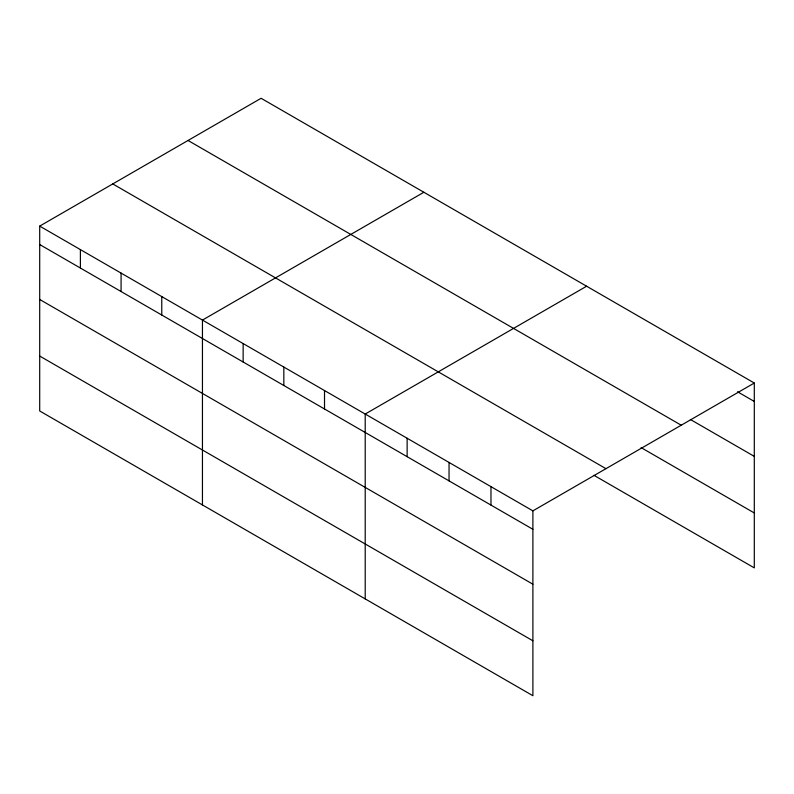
<?xml version="1.0" encoding="UTF-8"?>
<svg xmlns="http://www.w3.org/2000/svg" width="794" height="794" viewBox="0 0 794 794"><rect width="100%" height="100%" fill="white"/><g stroke="black" fill="none" stroke-linecap="round" stroke-linejoin="round"><path stroke-width="1.19" d="M532.893 584.205L532.893 510.86L39.7 226.111L39.7 410.974L532.893 695.713L532.893 584.205L39.7 299.467M593.952 475.308L754.3 567.889L754.3 383.026L261.107 98.287L39.7 226.111M423.857 192.257L202.45 320.081L202.45 504.934M586.617 286.217L365.21 414.041L365.21 598.904M532.893 510.86L754.3 383.026M737.527 391.779L754.3 401.456M690.373 419.47L754.3 456.381M188.039 140.469L681.232 425.217M641.115 447.618L754.3 512.964M112.768 183.93L605.961 468.678M39.7 244.542L532.893 529.29M39.7 356.049L532.893 640.788M490.97 486.653L490.97 505.083M449.047 462.455L449.047 480.886M407.133 438.248L407.133 456.679M324.518 390.559L324.518 408.989M283.835 367.066L283.835 385.497M243.143 343.574L243.143 362.004M161.768 296.589L161.768 315.019M121.075 273.096L121.075 291.527M80.392 249.604L80.392 268.035"/></g></svg>
